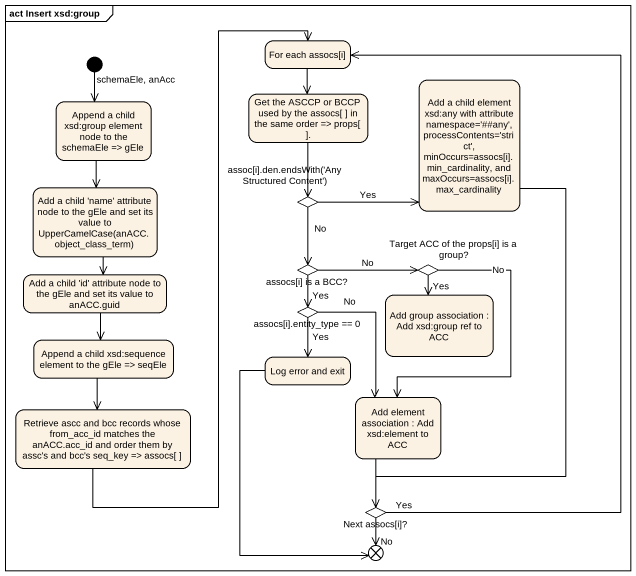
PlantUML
@startuml
mainframe act Insert xsd:group
hide empty description
state "For each assocs[i]" as For_each_assocs_i
state "Append a child xsd:group element node to the schemaEle => gEle" as Append_a_child_xsd_group
state "Get the ASCCP or BCCP used by the assocs[ ] in the same order => props[ ]." as Get_the_ASCCP_or_BCCP_used
state "Add a child element xsd:any with attribute namespace='##any', processContents='strict', minOccurs=assocs[i].min_cardinality, and maxOccurs=assocs[i].max_cardinality" as Add_a_child_element_xsd_any
state "Add a child 'name' attribute node to the gEle and set its value to UpperCamelCase(anACC.object_class_term)" as Add_a_child_name_attribute
state "assoc[i].den.endsWith('Any Structured Content')" as assoc_i_den_endsWith_Any <<choice>>
state "Add a child 'id' attribute node to the gEle and set its value to anACC.guid" as Add_a_child_id_attribute
state "assocs[i] is a BCC?" as assocs_i_is_a_BCC <<choice>>
state "Add group association : Add xsd:group ref to ACC" as Add_group_association
state "Target ACC of the props[i] is a group?" as Target_ACC_of_the_props_i <<choice>>
state "assocs[i].entity_type == 0" as assocs_i_entity_type_0 <<choice>>
state "Append a child xsd:sequence element to the gEle => seqEle" as Append_a_child_xsd_sequence
state "Log error and exit" as Log_error_and_exit
state "Retrieve ascc and bcc records whose from_acc_id matches the anACC.acc_id and order them by assc's and bcc's seq_key => assocs[ ]" as Retrieve_ascc_and_bcc
state "Add element association : Add xsd:element to ACC" as Add_element_association
state "Next assocs[i]?" as Next_assocs_i <<choice>>
state flowfinal1 <<end>>
[*] --> Append_a_child_xsd_group : schemaEle, anAcc
For_each_assocs_i --> Get_the_ASCCP_or_BCCP_used
Append_a_child_xsd_group --> Add_a_child_name_attribute
Get_the_ASCCP_or_BCCP_used --> assoc_i_den_endsWith_Any
Add_a_child_element_xsd_any --> Next_assocs_i
Add_a_child_name_attribute --> Add_a_child_id_attribute
assoc_i_den_endsWith_Any -right-> Add_a_child_element_xsd_any : Yes
assoc_i_den_endsWith_Any --> assocs_i_is_a_BCC : No
Add_a_child_id_attribute --> Append_a_child_xsd_sequence
assocs_i_is_a_BCC -right-> Target_ACC_of_the_props_i : No
assocs_i_is_a_BCC --> assocs_i_entity_type_0 : Yes
Target_ACC_of_the_props_i --> Add_group_association : Yes
Target_ACC_of_the_props_i --> Add_element_association : No
assocs_i_entity_type_0 --> Log_error_and_exit : Yes
assocs_i_entity_type_0 --> Add_element_association : No
Append_a_child_xsd_sequence --> Retrieve_ascc_and_bcc
Log_error_and_exit --> flowfinal1
Retrieve_ascc_and_bcc -up-> For_each_assocs_i
Add_element_association --> Next_assocs_i
Next_assocs_i -up-> For_each_assocs_i : Yes
Next_assocs_i --> flowfinal1 : No
@enduml
